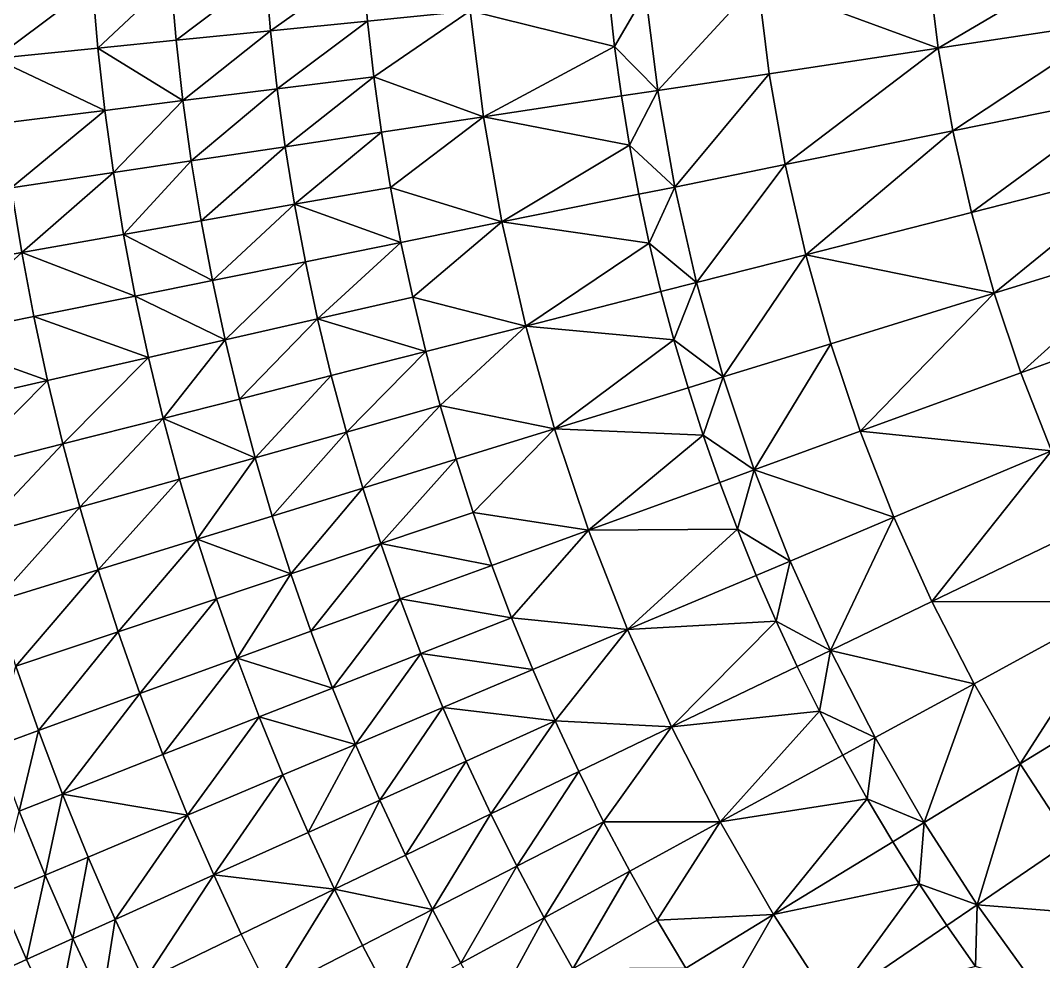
# Model space of a CAD drawing. Header units: millimetres. Extents: x -3250 to 5350, y -3250 to 3250.
# Drawn here: x -2127 to -1284, y -959 to -184 of the extents above; entities that cross this region are included whole.
import ezdxf

# ---------------------------------------------------------------- set-up
doc = ezdxf.new("R2010")
doc.units = ezdxf.units.MM
doc.header["$MEASUREMENT"] = 0
doc.layers.add('MESH_3D', color=2, linetype='CONTINUOUS')

msp = doc.modelspace()

# ---------------------------------------------------------------- linework, layer by layer
at = {"layer": 'MESH_3D'}
for points in [[(2150.48, 2436.79, 32500), (-3128.53, 880.23, 32500), (-2326.57, -2269.27, 32500)], [(2150.48, 2436.79, 32500), (-2326.57, -2269.27, 32500), (3105.61, 957.95, 32500)], [(3105.61, 957.95, 32500), (-2326.57, -2269.27, 32500), (-1962.36, -2590.68, 32500)], [(3105.61, 957.95, 32500), (-1962.36, -2590.68, 32500), (-1625, -2814.58, 32500)], [(3105.61, 957.95, 32500), (-1625, -2814.58, 32500), (-723.19, -3168.52, 32500)], [(-1370.41, -206.56, -1040.35), (-1379.01, -137.99, -1040.35), (-1228.72, -122.95, -1086.87)], [(-1370.41, -206.56, -1040.35), (-1228.72, -122.95, -1086.87), (-1221.06, -184.05, -1086.87)], [(-1920.79, -192.2, -794.3), (-1924.98, -144.26, -794.3), (-1844.83, -138.25, -840.76)], [(-1920.79, -192.2, -794.3), (-1844.83, -138.25, -840.76), (-1840.81, -184.2, -840.76)], [(-1756.31, -175.75, -885.22), (-1840.81, -184.2, -840.76), (-1844.83, -138.25, -840.76)], [(-1519.23, -152.02, -989.8), (-1379.01, -137.99, -1040.35), (-1370.41, -206.56, -1040.35)], [(-2063.07, -206.44, -698.41), (-2067.58, -154.94, -698.41), (-2002.95, -150.1, -744.25)], [(-2063.07, -206.44, -698.41), (-2002.95, -150.1, -744.25), (-1998.59, -199.99, -744.25)], [(-1998.59, -199.99, -744.25), (-2002.95, -150.1, -744.25), (-1924.98, -144.26, -794.3)], [(-1998.59, -199.99, -744.25), (-1924.98, -144.26, -794.3), (-1920.79, -192.2, -794.3)], [(-2147.94, -214.93, -630.5), (-2152.64, -161.32, -630.5), (-2067.58, -154.94, -698.41)], [(-2147.94, -214.93, -630.5), (-2067.58, -154.94, -698.41), (-2063.07, -206.44, -698.41)], [(-1601.69, -241.42, -952.14), (-1611.73, -161.28, -952.14), (-1519.23, -152.02, -989.8)], [(-1601.69, -241.42, -952.14), (-1519.23, -152.02, -989.8), (-1509.77, -227.56, -989.8)], [(-1509.77, -227.56, -989.8), (-1519.23, -152.02, -989.8), (-1370.41, -206.56, -1040.35)], [(-1756.31, -175.75, -885.22), (-1641.8, -164.29, -939.08), (-1637.19, -205.17, -939.08)], [(-1611.73, -161.28, -952.14), (-1637.19, -205.17, -939.08), (-1641.8, -164.29, -939.08)], [(-1601.69, -241.42, -952.14), (-1637.19, -205.17, -939.08), (-1611.73, -161.28, -952.14)], [(-1756.31, -175.75, -885.22), (-1835.64, -230.04, -840.76), (-1840.81, -184.2, -840.76)], [(-1745.37, -263.07, -885.22), (-1835.64, -230.04, -840.76), (-1756.31, -175.75, -885.22)], [(-1745.37, -263.07, -885.22), (-1756.31, -175.75, -885.22), (-1637.19, -205.17, -939.08)], [(-1915.4, -240.03, -794.3), (-1920.79, -192.2, -794.3), (-1840.81, -184.2, -840.76)], [(-1915.4, -240.03, -794.3), (-1840.81, -184.2, -840.76), (-1835.64, -230.04, -840.76)], [(-1358.41, -274.61, -1040.35), (-1370.41, -206.56, -1040.35), (-1221.06, -184.05, -1086.87)], [(-1358.41, -274.61, -1040.35), (-1221.06, -184.05, -1086.87), (-1210.37, -244.68, -1086.87)], [(-1992.98, -249.75, -744.25), (-1998.59, -199.99, -744.25), (-1920.79, -192.2, -794.3)], [(-1992.98, -249.75, -744.25), (-1920.79, -192.2, -794.3), (-1915.4, -240.03, -794.3)], [(-2063.07, -206.44, -698.41), (-1998.59, -199.99, -744.25), (-1992.98, -249.75, -744.25)], [(-2147.94, -214.93, -630.5), (-2063.07, -206.44, -698.41), (-2057.28, -257.81, -698.41)], [(-2057.28, -257.81, -698.41), (-2063.07, -206.44, -698.41), (-1992.98, -249.75, -744.25)], [(-1745.37, -263.07, -885.22), (-1637.19, -205.17, -939.08), (-1631.57, -245.92, -939.08)], [(-1601.69, -241.42, -952.14), (-1631.57, -245.92, -939.08), (-1637.19, -205.17, -939.08)], [(-1496.55, -302.53, -989.8), (-1509.77, -227.56, -989.8), (-1370.41, -206.56, -1040.35)], [(-1496.55, -302.53, -989.8), (-1370.41, -206.56, -1040.35), (-1358.41, -274.61, -1040.35)], [(-2141.92, -268.42, -630.5), (-2147.94, -214.93, -630.5), (-2057.28, -257.81, -698.41)], [(-1587.66, -320.95, -952.14), (-1601.69, -241.42, -952.14), (-1509.77, -227.56, -989.8)], [(-1587.66, -320.95, -952.14), (-1509.77, -227.56, -989.8), (-1496.55, -302.53, -989.8)], [(-1908.82, -287.71, -794.3), (-1915.4, -240.03, -794.3), (-1835.64, -230.04, -840.76)], [(-1908.82, -287.71, -794.3), (-1835.64, -230.04, -840.76), (-1829.34, -275.73, -840.76)], [(-1745.37, -263.07, -885.22), (-1829.34, -275.73, -840.76), (-1835.64, -230.04, -840.76)], [(-1986.14, -299.36, -744.25), (-1992.98, -249.75, -744.25), (-1915.4, -240.03, -794.3)], [(-1986.14, -299.36, -744.25), (-1915.4, -240.03, -794.3), (-1908.82, -287.71, -794.3)], [(-1601.69, -241.42, -952.14), (-1624.93, -286.52, -939.08), (-1631.57, -245.92, -939.08)], [(-1587.66, -320.95, -952.14), (-1624.93, -286.52, -939.08), (-1601.69, -241.42, -952.14)], [(-2050.22, -309.02, -698.41), (-2057.28, -257.81, -698.41), (-1992.98, -249.75, -744.25)], [(-2050.22, -309.02, -698.41), (-1992.98, -249.75, -744.25), (-1986.14, -299.36, -744.25)], [(-1745.37, -263.07, -885.22), (-1631.57, -245.92, -939.08), (-1624.93, -286.52, -939.08)], [(-1343.04, -341.98, -1040.35), (-1358.41, -274.61, -1040.35), (-1210.37, -244.68, -1086.87)], [(-1343.04, -341.98, -1040.35), (-1210.37, -244.68, -1086.87), (-1196.67, -304.71, -1086.87)], [(-2134.56, -321.73, -630.5), (-2141.92, -268.42, -630.5), (-2057.28, -257.81, -698.41)], [(-2134.56, -321.73, -630.5), (-2057.28, -257.81, -698.41), (-2050.22, -309.02, -698.41)], [(-1745.37, -263.07, -885.22), (-1821.89, -321.25, -840.76), (-1829.34, -275.73, -840.76)], [(-1730.08, -349.74, -885.22), (-1821.89, -321.25, -840.76), (-1745.37, -263.07, -885.22)], [(-1730.08, -349.74, -885.22), (-1745.37, -263.07, -885.22), (-1624.93, -286.52, -939.08)], [(-1901.05, -335.21, -794.3), (-1908.82, -287.71, -794.3), (-1829.34, -275.73, -840.76)], [(-1901.05, -335.21, -794.3), (-1829.34, -275.73, -840.76), (-1821.89, -321.25, -840.76)], [(-1479.61, -376.75, -989.8), (-1496.55, -302.53, -989.8), (-1358.41, -274.61, -1040.35)], [(-1479.61, -376.75, -989.8), (-1358.41, -274.61, -1040.35), (-1343.04, -341.98, -1040.35)], [(-1730.08, -349.74, -885.22), (-1624.93, -286.52, -939.08), (-1617.28, -326.94, -939.08)], [(-1587.66, -320.95, -952.14), (-1617.28, -326.94, -939.08), (-1624.93, -286.52, -939.08)], [(-1978.06, -348.78, -744.25), (-1986.14, -299.36, -744.25), (-1908.82, -287.71, -794.3)], [(-1978.06, -348.78, -744.25), (-1908.82, -287.71, -794.3), (-1901.05, -335.21, -794.3)], [(-2041.88, -360.04, -698.41), (-2050.22, -309.02, -698.41), (-1986.14, -299.36, -744.25)], [(-2041.88, -360.04, -698.41), (-1986.14, -299.36, -744.25), (-1978.06, -348.78, -744.25)], [(-1569.69, -399.69, -952.14), (-1587.66, -320.95, -952.14), (-1496.55, -302.53, -989.8)], [(-1569.69, -399.69, -952.14), (-1496.55, -302.53, -989.8), (-1479.61, -376.75, -989.8)], [(-2125.88, -374.85, -630.5), (-2134.56, -321.73, -630.5), (-2050.22, -309.02, -698.41)], [(-2125.88, -374.85, -630.5), (-2050.22, -309.02, -698.41), (-2041.88, -360.04, -698.41)], [(-1324.32, -408.5, -1040.35), (-1343.04, -341.98, -1040.35), (-1196.67, -304.71, -1086.87)], [(-1324.32, -408.5, -1040.35), (-1196.67, -304.71, -1086.87), (-1180, -363.98, -1086.87)], [(-2213.48, -390.3, -547.31), (-2134.56, -321.73, -630.5), (-2125.88, -374.85, -630.5)], [(-1901.05, -335.21, -794.3), (-1821.89, -321.25, -840.76), (-1813.32, -366.57, -840.76)], [(-1730.08, -349.74, -885.22), (-1813.32, -366.57, -840.76), (-1821.89, -321.25, -840.76)], [(-1730.08, -349.74, -885.22), (-1617.28, -326.94, -939.08), (-1608.63, -367.16, -939.08)], [(-1587.66, -320.95, -952.14), (-1608.63, -367.16, -939.08), (-1617.28, -326.94, -939.08)], [(-1569.69, -399.69, -952.14), (-1608.63, -367.16, -939.08), (-1587.66, -320.95, -952.14)], [(-1968.75, -397.99, -744.25), (-1978.06, -348.78, -744.25), (-1901.05, -335.21, -794.3)], [(-1968.75, -397.99, -744.25), (-1901.05, -335.21, -794.3), (-1892.1, -382.5, -794.3)], [(-1892.1, -382.5, -794.3), (-1901.05, -335.21, -794.3), (-1813.32, -366.57, -840.76)], [(-1479.61, -376.75, -989.8), (-1343.04, -341.98, -1040.35), (-1324.32, -408.5, -1040.35)], [(-2041.88, -360.04, -698.41), (-1978.06, -348.78, -744.25), (-1968.75, -397.99, -744.25)], [(-1730.08, -349.74, -885.22), (-1803.62, -411.66, -840.76), (-1813.32, -366.57, -840.76)], [(-1710.5, -435.55, -885.22), (-1803.62, -411.66, -840.76), (-1730.08, -349.74, -885.22)], [(-1710.5, -435.55, -885.22), (-1730.08, -349.74, -885.22), (-1608.63, -367.16, -939.08)], [(-2125.88, -374.85, -630.5), (-2041.88, -360.04, -698.41), (-2032.27, -410.83, -698.41)], [(-2032.27, -410.83, -698.41), (-2041.88, -360.04, -698.41), (-1968.75, -397.99, -744.25)], [(-1881.98, -429.55, -794.3), (-1892.1, -382.5, -794.3), (-1813.32, -366.57, -840.76)], [(-1881.98, -429.55, -794.3), (-1813.32, -366.57, -840.76), (-1803.62, -411.66, -840.76)], [(-1710.5, -435.55, -885.22), (-1608.63, -367.16, -939.08), (-1598.98, -407.15, -939.08)], [(-1569.69, -399.69, -952.14), (-1598.98, -407.15, -939.08), (-1608.63, -367.16, -939.08)], [(-1302.31, -474, -1040.35), (-1324.32, -408.5, -1040.35), (-1180, -363.98, -1086.87)], [(-1302.31, -474, -1040.35), (-1180, -363.98, -1086.87), (-1160.39, -422.35, -1086.87)], [(-2203.06, -445.36, -547.31), (-2213.48, -390.3, -547.31), (-2125.88, -374.85, -630.5)], [(-2203.06, -445.36, -547.31), (-2125.88, -374.85, -630.5), (-2115.87, -427.73, -630.5)], [(-2115.87, -427.73, -630.5), (-2125.88, -374.85, -630.5), (-2032.27, -410.83, -698.41)], [(-1547.82, -477.44, -952.14), (-1569.69, -399.69, -952.14), (-1479.61, -376.75, -989.8)], [(-1547.82, -477.44, -952.14), (-1479.61, -376.75, -989.8), (-1458.99, -450.04, -989.8)], [(-1458.99, -450.04, -989.8), (-1479.61, -376.75, -989.8), (-1324.32, -408.5, -1040.35)], [(-1958.21, -446.95, -744.25), (-1968.75, -397.99, -744.25), (-1892.1, -382.5, -794.3)], [(-1958.21, -446.95, -744.25), (-1892.1, -382.5, -794.3), (-1881.98, -429.55, -794.3)], [(-2032.27, -410.83, -698.41), (-1968.75, -397.99, -744.25), (-1958.21, -446.95, -744.25)], [(-1569.69, -399.69, -952.14), (-1588.33, -446.89, -939.08), (-1598.98, -407.15, -939.08)], [(-1547.82, -477.44, -952.14), (-1588.33, -446.89, -939.08), (-1569.69, -399.69, -952.14)], [(-2115.87, -427.73, -630.5), (-2032.27, -410.83, -698.41), (-2021.39, -461.37, -698.41)], [(-2021.39, -461.37, -698.41), (-2032.27, -410.83, -698.41), (-1958.21, -446.95, -744.25)], [(-1881.98, -429.55, -794.3), (-1803.62, -411.66, -840.76), (-1792.79, -456.5, -840.76)], [(-1710.5, -435.55, -885.22), (-1792.79, -456.5, -840.76), (-1803.62, -411.66, -840.76)], [(-1710.5, -435.55, -885.22), (-1598.98, -407.15, -939.08), (-1588.33, -446.89, -939.08)], [(-1434.74, -522.2, -989.8), (-1458.99, -450.04, -989.8), (-1324.32, -408.5, -1040.35)], [(-1434.74, -522.2, -989.8), (-1324.32, -408.5, -1040.35), (-1302.31, -474, -1040.35)], [(-2203.06, -445.36, -547.31), (-2115.87, -427.73, -630.5), (-2104.55, -480.35, -630.5)], [(-2104.55, -480.35, -630.5), (-2115.87, -427.73, -630.5), (-2021.39, -461.37, -698.41)], [(-1946.46, -495.63, -744.25), (-1958.21, -446.95, -744.25), (-1881.98, -429.55, -794.3)], [(-1946.46, -495.63, -744.25), (-1881.98, -429.55, -794.3), (-1870.69, -476.34, -794.3)], [(-1870.69, -476.34, -794.3), (-1881.98, -429.55, -794.3), (-1792.79, -456.5, -840.76)], [(-1277.07, -538.33, -1040.35), (-1302.31, -474, -1040.35), (-1160.39, -422.35, -1086.87)], [(-1710.5, -435.55, -885.22), (-1780.85, -501.05, -840.76), (-1792.79, -456.5, -840.76)], [(-1686.66, -520.27, -885.22), (-1780.85, -501.05, -840.76), (-1710.5, -435.55, -885.22)], [(-1686.66, -520.27, -885.22), (-1710.5, -435.55, -885.22), (-1588.33, -446.89, -939.08)], [(-2191.27, -500.14, -547.31), (-2203.06, -445.36, -547.31), (-2104.55, -480.35, -630.5)], [(-1686.66, -520.27, -885.22), (-1588.33, -446.89, -939.08), (-1576.7, -486.35, -939.08)], [(-1547.82, -477.44, -952.14), (-1576.7, -486.35, -939.08), (-1588.33, -446.89, -939.08)], [(-2009.26, -511.62, -698.41), (-2021.39, -461.37, -698.41), (-1958.21, -446.95, -744.25)], [(-2009.26, -511.62, -698.41), (-1958.21, -446.95, -744.25), (-1946.46, -495.63, -744.25)], [(-1522.1, -554, -952.14), (-1547.82, -477.44, -952.14), (-1458.99, -450.04, -989.8)], [(-1522.1, -554, -952.14), (-1458.99, -450.04, -989.8), (-1434.74, -522.2, -989.8)], [(-2091.92, -532.67, -630.5), (-2104.55, -480.35, -630.5), (-2021.39, -461.37, -698.41)], [(-2091.92, -532.67, -630.5), (-2021.39, -461.37, -698.41), (-2009.26, -511.62, -698.41)], [(-1858.23, -522.82, -794.3), (-1870.69, -476.34, -794.3), (-1792.79, -456.5, -840.76)], [(-1858.23, -522.82, -794.3), (-1792.79, -456.5, -840.76), (-1780.85, -501.05, -840.76)], [(-2178.12, -554.62, -547.31), (-2191.27, -500.14, -547.31), (-2104.55, -480.35, -630.5)], [(-2178.12, -554.62, -547.31), (-2104.55, -480.35, -630.5), (-2091.92, -532.67, -630.5)], [(-1933.5, -544, -744.25), (-1946.46, -495.63, -744.25), (-1870.69, -476.34, -794.3)], [(-1933.5, -544, -744.25), (-1870.69, -476.34, -794.3), (-1858.23, -522.82, -794.3)], [(-1547.82, -477.44, -952.14), (-1564.08, -525.5, -939.08), (-1576.7, -486.35, -939.08)], [(-1522.1, -554, -952.14), (-1564.08, -525.5, -939.08), (-1547.82, -477.44, -952.14)], [(-1434.74, -522.2, -989.8), (-1302.31, -474, -1040.35), (-1277.07, -538.33, -1040.35)], [(-1686.66, -520.27, -885.22), (-1576.7, -486.35, -939.08), (-1564.08, -525.5, -939.08)], [(-2009.26, -511.62, -698.41), (-1946.46, -495.63, -744.25), (-1933.5, -544, -744.25)], [(-1844.62, -568.99, -794.3), (-1858.23, -522.82, -794.3), (-1780.85, -501.05, -840.76)], [(-1844.62, -568.99, -794.3), (-1780.85, -501.05, -840.76), (-1767.81, -545.3, -840.76)], [(-1686.66, -520.27, -885.22), (-1767.81, -545.3, -840.76), (-1780.85, -501.05, -840.76)], [(-2077.99, -584.66, -630.5), (-2091.92, -532.67, -630.5), (-2009.26, -511.62, -698.41)], [(-2077.99, -584.66, -630.5), (-2009.26, -511.62, -698.41), (-1995.88, -561.55, -698.41)], [(-1995.88, -561.55, -698.41), (-2009.26, -511.62, -698.41), (-1933.5, -544, -744.25)], [(-1686.66, -520.27, -885.22), (-1753.67, -589.2, -840.76), (-1767.81, -545.3, -840.76)], [(-1658.63, -603.69, -885.22), (-1753.67, -589.2, -840.76), (-1686.66, -520.27, -885.22)], [(-1658.63, -603.69, -885.22), (-1686.66, -520.27, -885.22), (-1564.08, -525.5, -939.08)], [(-1522.1, -554, -952.14), (-1434.74, -522.2, -989.8), (-1406.93, -593.07, -989.8)], [(-1406.93, -593.07, -989.8), (-1434.74, -522.2, -989.8), (-1277.07, -538.33, -1040.35)], [(-1919.34, -592.04, -744.25), (-1933.5, -544, -744.25), (-1858.23, -522.82, -794.3)], [(-1919.34, -592.04, -744.25), (-1858.23, -522.82, -794.3), (-1844.62, -568.99, -794.3)], [(-1658.63, -603.69, -885.22), (-1564.08, -525.5, -939.08), (-1550.49, -564.33, -939.08)], [(-1522.1, -554, -952.14), (-1550.49, -564.33, -939.08), (-1564.08, -525.5, -939.08)], [(-2163.62, -608.75, -547.31), (-2178.12, -554.62, -547.31), (-2091.92, -532.67, -630.5)], [(-2163.62, -608.75, -547.31), (-2091.92, -532.67, -630.5), (-2077.99, -584.66, -630.5)], [(-1375.62, -662.46, -989.8), (-1406.93, -593.07, -989.8), (-1277.07, -538.33, -1040.35)], [(-1375.62, -662.46, -989.8), (-1277.07, -538.33, -1040.35), (-1248.65, -601.32, -1040.35)], [(-1981.26, -611.14, -698.41), (-1995.88, -561.55, -698.41), (-1933.5, -544, -744.25)], [(-1981.26, -611.14, -698.41), (-1933.5, -544, -744.25), (-1919.34, -592.04, -744.25)], [(-1829.86, -614.8, -794.3), (-1844.62, -568.99, -794.3), (-1767.81, -545.3, -840.76)], [(-1829.86, -614.8, -794.3), (-1767.81, -545.3, -840.76), (-1753.67, -589.2, -840.76)], [(-1522.1, -554, -952.14), (-1535.94, -602.81, -939.08), (-1550.49, -564.33, -939.08)], [(-1492.59, -629.18, -952.14), (-1535.94, -602.81, -939.08), (-1522.1, -554, -952.14)], [(-1492.59, -629.18, -952.14), (-1522.1, -554, -952.14), (-1406.93, -593.07, -989.8)], [(-2062.77, -636.28, -630.5), (-2077.99, -584.66, -630.5), (-1995.88, -561.55, -698.41)], [(-2062.77, -636.28, -630.5), (-1995.88, -561.55, -698.41), (-1981.26, -611.14, -698.41)], [(-1658.63, -603.69, -885.22), (-1550.49, -564.33, -939.08), (-1535.94, -602.81, -939.08)], [(-1903.98, -639.7, -744.25), (-1919.34, -592.04, -744.25), (-1844.62, -568.99, -794.3)], [(-1903.98, -639.7, -744.25), (-1844.62, -568.99, -794.3), (-1829.86, -614.8, -794.3)], [(-2147.77, -662.5, -547.31), (-2163.62, -608.75, -547.31), (-2077.99, -584.66, -630.5)], [(-2147.77, -662.5, -547.31), (-2077.99, -584.66, -630.5), (-2062.77, -636.28, -630.5)], [(-1829.86, -614.8, -794.3), (-1753.67, -589.2, -840.76), (-1738.43, -632.74, -840.76)], [(-1658.63, -603.69, -885.22), (-1738.43, -632.74, -840.76), (-1753.67, -589.2, -840.76)], [(-1981.26, -611.14, -698.41), (-1919.34, -592.04, -744.25), (-1903.98, -639.7, -744.25)], [(-1459.37, -702.8, -952.14), (-1492.59, -629.18, -952.14), (-1406.93, -593.07, -989.8)], [(-1459.37, -702.8, -952.14), (-1406.93, -593.07, -989.8), (-1375.62, -662.46, -989.8)], [(-1658.63, -603.69, -885.22), (-1722.12, -675.88, -840.76), (-1738.43, -632.74, -840.76)], [(-1626.48, -685.62, -885.22), (-1722.12, -675.88, -840.76), (-1658.63, -603.69, -885.22)], [(-1626.48, -685.62, -885.22), (-1658.63, -603.69, -885.22), (-1535.94, -602.81, -939.08)], [(-1626.48, -685.62, -885.22), (-1535.94, -602.81, -939.08), (-1520.44, -640.92, -939.08)], [(-1492.59, -629.18, -952.14), (-1520.44, -640.92, -939.08), (-1535.94, -602.81, -939.08)], [(-1375.62, -662.46, -989.8), (-1248.65, -601.32, -1040.35), (-1217.12, -662.81, -1040.35)], [(-2046.26, -687.51, -630.5), (-2062.77, -636.28, -630.5), (-1981.26, -611.14, -698.41)], [(-2046.26, -687.51, -630.5), (-1981.26, -611.14, -698.41), (-1965.41, -660.34, -698.41)], [(-1965.41, -660.34, -698.41), (-1981.26, -611.14, -698.41), (-1903.98, -639.7, -744.25)], [(-1887.44, -686.97, -744.25), (-1903.98, -639.7, -744.25), (-1829.86, -614.8, -794.3)], [(-1887.44, -686.97, -744.25), (-1829.86, -614.8, -794.3), (-1813.96, -660.23, -794.3)], [(-1813.96, -660.23, -794.3), (-1829.86, -614.8, -794.3), (-1738.43, -632.74, -840.76)], [(-1492.59, -629.18, -952.14), (-1503.98, -678.62, -939.08), (-1520.44, -640.92, -939.08)], [(-1459.37, -702.8, -952.14), (-1503.98, -678.62, -939.08), (-1492.59, -629.18, -952.14)], [(-2130.58, -715.84, -547.31), (-2147.77, -662.5, -547.31), (-2062.77, -636.28, -630.5)], [(-2130.58, -715.84, -547.31), (-2062.77, -636.28, -630.5), (-2046.26, -687.51, -630.5)], [(-1948.34, -709.14, -698.41), (-1965.41, -660.34, -698.41), (-1903.98, -639.7, -744.25)], [(-1948.34, -709.14, -698.41), (-1903.98, -639.7, -744.25), (-1887.44, -686.97, -744.25)], [(-1813.96, -660.23, -794.3), (-1738.43, -632.74, -840.76), (-1722.12, -675.88, -840.76)], [(-1626.48, -685.62, -885.22), (-1520.44, -640.92, -939.08), (-1503.98, -678.62, -939.08)], [(-2028.49, -738.31, -630.5), (-2046.26, -687.51, -630.5), (-1965.41, -660.34, -698.41)], [(-2028.49, -738.31, -630.5), (-1965.41, -660.34, -698.41), (-1948.34, -709.14, -698.41)], [(-1869.73, -733.81, -744.25), (-1887.44, -686.97, -744.25), (-1813.96, -660.23, -794.3)], [(-1869.73, -733.81, -744.25), (-1813.96, -660.23, -794.3), (-1796.94, -705.25, -794.3)], [(-1796.94, -705.25, -794.3), (-1813.96, -660.23, -794.3), (-1722.12, -675.88, -840.76)], [(-1459.37, -702.8, -952.14), (-1375.62, -662.46, -989.8), (-1340.89, -730.21, -989.8)], [(-1340.89, -730.21, -989.8), (-1375.62, -662.46, -989.8), (-1217.12, -662.81, -1040.35)], [(-1302.82, -796.14, -989.8), (-1340.89, -730.21, -989.8), (-1217.12, -662.81, -1040.35)], [(-1302.82, -796.14, -989.8), (-1217.12, -662.81, -1040.35), (-1182.57, -722.65, -1040.35)], [(-1796.94, -705.25, -794.3), (-1722.12, -675.88, -840.76), (-1704.73, -718.6, -840.76)], [(-1626.48, -685.62, -885.22), (-1704.73, -718.6, -840.76), (-1722.12, -675.88, -840.76)], [(-1590.28, -765.84, -885.22), (-1626.48, -685.62, -885.22), (-1503.98, -678.62, -939.08)], [(-1590.28, -765.84, -885.22), (-1503.98, -678.62, -939.08), (-1486.6, -715.91, -939.08)], [(-1459.37, -702.8, -952.14), (-1486.6, -715.91, -939.08), (-1503.98, -678.62, -939.08)], [(-2112.08, -768.73, -547.31), (-2130.58, -715.84, -547.31), (-2046.26, -687.51, -630.5)], [(-2112.08, -768.73, -547.31), (-2046.26, -687.51, -630.5), (-2028.49, -738.31, -630.5)], [(-1948.34, -709.14, -698.41), (-1887.44, -686.97, -744.25), (-1869.73, -733.81, -744.25)], [(-1626.48, -685.62, -885.22), (-1686.29, -760.88, -840.76), (-1704.73, -718.6, -840.76)], [(-1590.28, -765.84, -885.22), (-1686.29, -760.88, -840.76), (-1626.48, -685.62, -885.22)], [(-1850.85, -780.2, -744.25), (-1869.73, -733.81, -744.25), (-1796.94, -705.25, -794.3)], [(-1850.85, -780.2, -744.25), (-1796.94, -705.25, -794.3), (-1778.8, -749.83, -794.3)], [(-1778.8, -749.83, -794.3), (-1796.94, -705.25, -794.3), (-1704.73, -718.6, -840.76)], [(-1459.37, -702.8, -952.14), (-1468.29, -752.75, -939.08), (-1486.6, -715.91, -939.08)], [(-1422.53, -774.67, -952.14), (-1468.29, -752.75, -939.08), (-1459.37, -702.8, -952.14)], [(-1422.53, -774.67, -952.14), (-1459.37, -702.8, -952.14), (-1340.89, -730.21, -989.8)], [(-2148.08, -781.84, -506.08), (-2130.58, -715.84, -547.31), (-2112.08, -768.73, -547.31)], [(-2009.45, -788.65, -630.5), (-2028.49, -738.31, -630.5), (-1948.34, -709.14, -698.41)], [(-2009.45, -788.65, -630.5), (-1948.34, -709.14, -698.41), (-1930.05, -757.49, -698.41)], [(-1930.05, -757.49, -698.41), (-1948.34, -709.14, -698.41), (-1869.73, -733.81, -744.25)], [(-1590.28, -765.84, -885.22), (-1486.6, -715.91, -939.08), (-1468.29, -752.75, -939.08)], [(-1778.8, -749.83, -794.3), (-1704.73, -718.6, -840.76), (-1686.29, -760.88, -840.76)], [(-1261.52, -860.09, -989.8), (-1302.82, -796.14, -989.8), (-1182.57, -722.65, -1040.35)], [(-1382.14, -844.61, -952.14), (-1422.53, -774.67, -952.14), (-1340.89, -730.21, -989.8)], [(-1382.14, -844.61, -952.14), (-1340.89, -730.21, -989.8), (-1302.82, -796.14, -989.8)], [(-2092.25, -821.15, -547.31), (-2112.08, -768.73, -547.31), (-2028.49, -738.31, -630.5)], [(-2092.25, -821.15, -547.31), (-2028.49, -738.31, -630.5), (-2009.45, -788.65, -630.5)], [(-1930.05, -757.49, -698.41), (-1869.73, -733.81, -744.25), (-1850.85, -780.2, -744.25)], [(-1830.82, -826.1, -744.25), (-1850.85, -780.2, -744.25), (-1778.8, -749.83, -794.3)], [(-1830.82, -826.1, -744.25), (-1778.8, -749.83, -794.3), (-1759.55, -793.94, -794.3)], [(-1759.55, -793.94, -794.3), (-1778.8, -749.83, -794.3), (-1686.29, -760.88, -840.76)], [(-1989.16, -838.5, -630.5), (-2009.45, -788.65, -630.5), (-1930.05, -757.49, -698.41)], [(-1989.16, -838.5, -630.5), (-1930.05, -757.49, -698.41), (-1910.57, -805.37, -698.41)], [(-1910.57, -805.37, -698.41), (-1930.05, -757.49, -698.41), (-1850.85, -780.2, -744.25)], [(-1550.13, -844.16, -885.22), (-1590.28, -765.84, -885.22), (-1468.29, -752.75, -939.08)], [(-1550.13, -844.16, -885.22), (-1468.29, -752.75, -939.08), (-1449.07, -789.12, -939.08)], [(-1422.53, -774.67, -952.14), (-1449.07, -789.12, -939.08), (-1468.29, -752.75, -939.08)], [(-1739.21, -837.56, -794.3), (-1759.55, -793.94, -794.3), (-1686.29, -760.88, -840.76)], [(-1739.21, -837.56, -794.3), (-1686.29, -760.88, -840.76), (-1666.79, -802.68, -840.76)], [(-1590.28, -765.84, -885.22), (-1666.79, -802.68, -840.76), (-1686.29, -760.88, -840.76)], [(-1590.28, -765.84, -885.22), (-1646.26, -843.99, -840.76), (-1666.79, -802.68, -840.76)], [(-1550.13, -844.16, -885.22), (-1646.26, -843.99, -840.76), (-1590.28, -765.84, -885.22)], [(-2127.92, -835.15, -506.08), (-2148.08, -781.84, -506.08), (-2112.08, -768.73, -547.31)], [(-2127.92, -835.15, -506.08), (-2112.08, -768.73, -547.31), (-2092.25, -821.15, -547.31)], [(-1422.53, -774.67, -952.14), (-1428.94, -825, -939.08), (-1449.07, -789.12, -939.08)], [(-1382.14, -844.61, -952.14), (-1428.94, -825, -939.08), (-1422.53, -774.67, -952.14)], [(-1889.89, -852.75, -698.41), (-1910.57, -805.37, -698.41), (-1850.85, -780.2, -744.25)], [(-1889.89, -852.75, -698.41), (-1850.85, -780.2, -744.25), (-1830.82, -826.1, -744.25)], [(-2092.25, -821.15, -547.31), (-2009.45, -788.65, -630.5), (-1989.16, -838.5, -630.5)], [(-1550.13, -844.16, -885.22), (-1449.07, -789.12, -939.08), (-1428.94, -825, -939.08)], [(-1809.66, -871.49, -744.25), (-1830.82, -826.1, -744.25), (-1759.55, -793.94, -794.3)], [(-1809.66, -871.49, -744.25), (-1759.55, -793.94, -794.3), (-1739.21, -837.56, -794.3)], [(-1338.33, -912.45, -952.14), (-1382.14, -844.61, -952.14), (-1302.82, -796.14, -989.8)], [(-1338.33, -912.45, -952.14), (-1302.82, -796.14, -989.8), (-1261.52, -860.09, -989.8)], [(-1967.64, -887.83, -630.5), (-1989.16, -838.5, -630.5), (-1910.57, -805.37, -698.41)], [(-1967.64, -887.83, -630.5), (-1910.57, -805.37, -698.41), (-1889.89, -852.75, -698.41)], [(-1717.79, -880.66, -794.3), (-1739.21, -837.56, -794.3), (-1666.79, -802.68, -840.76)], [(-1717.79, -880.66, -794.3), (-1666.79, -802.68, -840.76), (-1646.26, -843.99, -840.76)], [(-2106.44, -887.94, -506.08), (-2127.92, -835.15, -506.08), (-2092.25, -821.15, -547.31)], [(-2106.44, -887.94, -506.08), (-2092.25, -821.15, -547.31), (-2071.13, -873.06, -547.31)], [(-2071.13, -873.06, -547.31), (-2092.25, -821.15, -547.31), (-1989.16, -838.5, -630.5)], [(-1868.05, -899.6, -698.41), (-1889.89, -852.75, -698.41), (-1830.82, -826.1, -744.25)], [(-1868.05, -899.6, -698.41), (-1830.82, -826.1, -744.25), (-1809.66, -871.49, -744.25)], [(-1506.13, -920.38, -885.22), (-1550.13, -844.16, -885.22), (-1428.94, -825, -939.08)], [(-1506.13, -920.38, -885.22), (-1428.94, -825, -939.08), (-1407.93, -860.37, -939.08)], [(-1382.14, -844.61, -952.14), (-1407.93, -860.37, -939.08), (-1428.94, -825, -939.08)], [(-2145.14, -904.25, -455.71), (-2127.92, -835.15, -506.08), (-2106.44, -887.94, -506.08)], [(-2048.72, -924.42, -547.31), (-2071.13, -873.06, -547.31), (-1989.16, -838.5, -630.5)], [(-2048.72, -924.42, -547.31), (-1989.16, -838.5, -630.5), (-1967.64, -887.83, -630.5)], [(-1787.37, -916.33, -744.25), (-1809.66, -871.49, -744.25), (-1739.21, -837.56, -794.3)], [(-1787.37, -916.33, -744.25), (-1739.21, -837.56, -794.3), (-1717.79, -880.66, -794.3)], [(-1695.3, -923.21, -794.3), (-1717.79, -880.66, -794.3), (-1646.26, -843.99, -840.76)], [(-1695.3, -923.21, -794.3), (-1646.26, -843.99, -840.76), (-1624.71, -884.77, -840.76)], [(-1550.13, -844.16, -885.22), (-1624.71, -884.77, -840.76), (-1646.26, -843.99, -840.76)], [(-1550.13, -844.16, -885.22), (-1602.15, -925, -840.76), (-1624.71, -884.77, -840.76)], [(-1506.13, -920.38, -885.22), (-1602.15, -925, -840.76), (-1550.13, -844.16, -885.22)], [(-1382.14, -844.61, -952.14), (-1386.04, -895.2, -939.08), (-1407.93, -860.37, -939.08)], [(-1338.33, -912.45, -952.14), (-1386.04, -895.2, -939.08), (-1382.14, -844.61, -952.14)], [(-1967.64, -887.83, -630.5), (-1889.89, -852.75, -698.41), (-1868.05, -899.6, -698.41)], [(-1338.33, -912.45, -952.14), (-1261.52, -860.09, -989.8), (-1217.08, -921.9, -989.8)], [(-1506.13, -920.38, -885.22), (-1407.93, -860.37, -939.08), (-1386.04, -895.2, -939.08)], [(-2083.65, -940.18, -506.08), (-2106.44, -887.94, -506.08), (-2071.13, -873.06, -547.31)], [(-2083.65, -940.18, -506.08), (-2071.13, -873.06, -547.31), (-2048.72, -924.42, -547.31)], [(-1868.05, -899.6, -698.41), (-1809.66, -871.49, -744.25), (-1787.37, -916.33, -744.25)], [(-1763.97, -960.61, -744.25), (-1787.37, -916.33, -744.25), (-1717.79, -880.66, -794.3)], [(-1763.97, -960.61, -744.25), (-1717.79, -880.66, -794.3), (-1695.3, -923.21, -794.3)], [(-1671.76, -965.19, -794.3), (-1695.3, -923.21, -794.3), (-1624.71, -884.77, -840.76)], [(-1671.76, -965.19, -794.3), (-1624.71, -884.77, -840.76), (-1602.15, -925, -840.76)], [(-2121.93, -957.45, -455.71), (-2145.14, -904.25, -455.71), (-2106.44, -887.94, -506.08)], [(-2121.93, -957.45, -455.71), (-2106.44, -887.94, -506.08), (-2083.65, -940.18, -506.08)], [(-2025.04, -975.21, -547.31), (-2048.72, -924.42, -547.31), (-1967.64, -887.83, -630.5)], [(-2025.04, -975.21, -547.31), (-1967.64, -887.83, -630.5), (-1944.9, -936.61, -630.5)], [(-1944.9, -936.61, -630.5), (-1967.64, -887.83, -630.5), (-1868.05, -899.6, -698.41)], [(-1920.94, -984.81, -630.5), (-1944.9, -936.61, -630.5), (-1868.05, -899.6, -698.41)], [(-1920.94, -984.81, -630.5), (-1868.05, -899.6, -698.41), (-1845.04, -945.9, -698.41)], [(-1845.04, -945.9, -698.41), (-1868.05, -899.6, -698.41), (-1787.37, -916.33, -744.25)], [(-1458.38, -994.31, -885.22), (-1506.13, -920.38, -885.22), (-1386.04, -895.2, -939.08)], [(-1458.38, -994.31, -885.22), (-1386.04, -895.2, -939.08), (-1363.29, -929.48, -939.08)], [(-1338.33, -912.45, -952.14), (-1363.29, -929.48, -939.08), (-1386.04, -895.2, -939.08)], [(-2154.73, -972.25, -406.77), (-2145.14, -904.25, -455.71), (-2121.93, -957.45, -455.71)], [(-1820.88, -991.6, -698.41), (-1845.04, -945.9, -698.41), (-1787.37, -916.33, -744.25)], [(-1820.88, -991.6, -698.41), (-1787.37, -916.33, -744.25), (-1763.97, -960.61, -744.25)], [(-1338.33, -912.45, -952.14), (-1339.7, -963.18, -939.08), (-1363.29, -929.48, -939.08)], [(-1291.18, -978.03, -952.14), (-1339.7, -963.18, -939.08), (-1338.33, -912.45, -952.14)], [(-1291.18, -978.03, -952.14), (-1338.33, -912.45, -952.14), (-1217.08, -921.9, -989.8)], [(-2059.56, -991.83, -506.08), (-2083.65, -940.18, -506.08), (-2048.72, -924.42, -547.31)], [(-2059.56, -991.83, -506.08), (-2048.72, -924.42, -547.31), (-2025.04, -975.21, -547.31)], [(-1739.47, -1004.29, -744.25), (-1763.97, -960.61, -744.25), (-1695.3, -923.21, -794.3)], [(-1739.47, -1004.29, -744.25), (-1695.3, -923.21, -794.3), (-1671.76, -965.19, -794.3)], [(-1671.76, -965.19, -794.3), (-1602.15, -925, -840.76), (-1578.59, -964.66, -840.76)], [(-1506.13, -920.38, -885.22), (-1578.59, -964.66, -840.76), (-1602.15, -925, -840.76)], [(-1506.13, -920.38, -885.22), (-1554.05, -1003.71, -840.76), (-1578.59, -964.66, -840.76)], [(-1458.38, -994.31, -885.22), (-1554.05, -1003.71, -840.76), (-1506.13, -920.38, -885.22)], [(-1240.82, -1041.17, -952.14), (-1291.18, -978.03, -952.14), (-1217.08, -921.9, -989.8)], [(-1458.38, -994.31, -885.22), (-1363.29, -929.48, -939.08), (-1339.7, -963.18, -939.08)], [(-2097.4, -1010.06, -455.71), (-2121.93, -957.45, -455.71), (-2083.65, -940.18, -506.08)], [(-2097.4, -1010.06, -455.71), (-2083.65, -940.18, -506.08), (-2059.56, -991.83, -506.08)], [(-2025.04, -975.21, -547.31), (-1944.9, -936.61, -630.5), (-1920.94, -984.81, -630.5)], [(-1920.94, -984.81, -630.5), (-1845.04, -945.9, -698.41), (-1820.88, -991.6, -698.41)], [(-2154.73, -972.25, -406.77), (-2121.93, -957.45, -455.71), (-2097.4, -1010.06, -455.71)]]:
    msp.add_3dface(points, dxfattribs=at)

doc.saveas('drawing.dxf')
